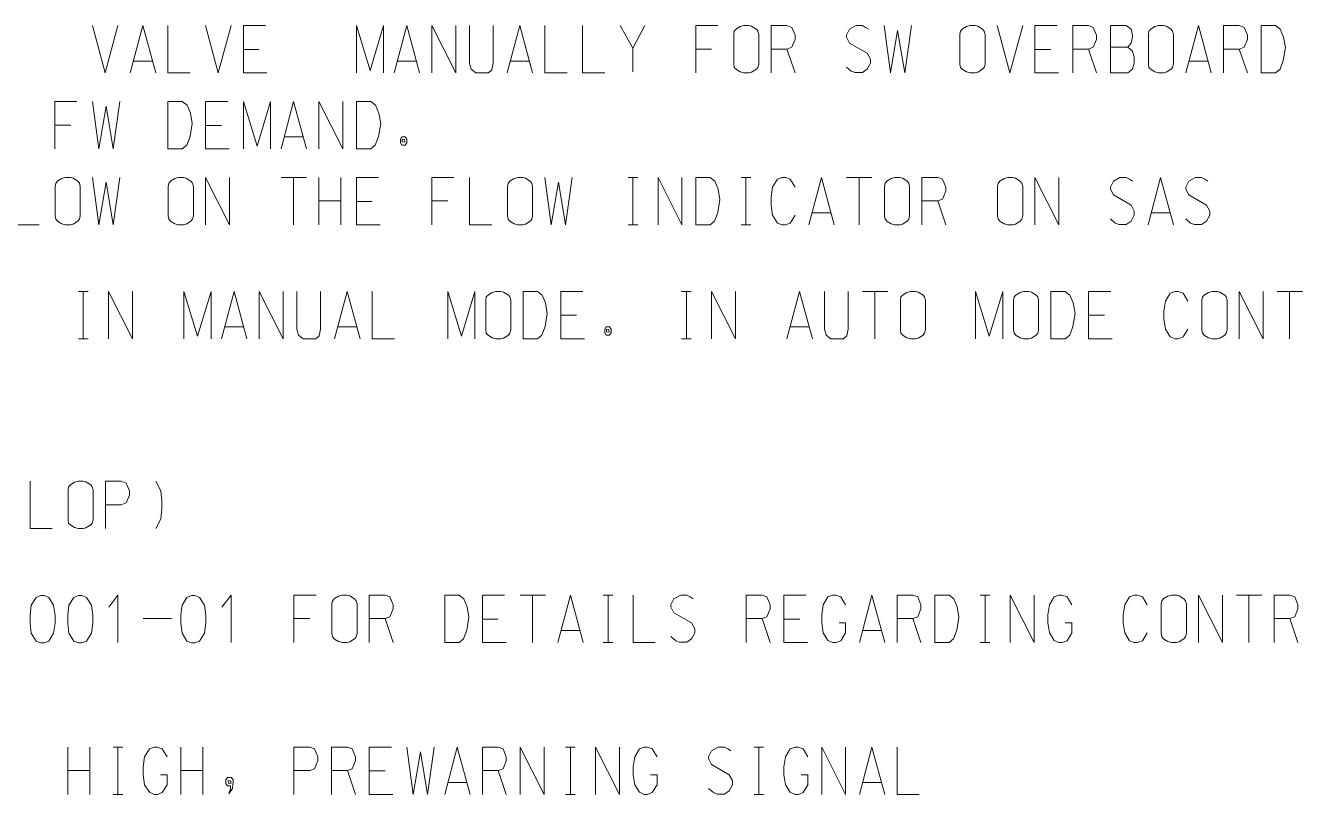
# Model space of a CAD drawing. Header units: millimetres. Extents: x 0 to 841, y 0 to 594.
# Drawn here: x 704.2 to 771.4, y 464.4 to 504.9 of the extents above; entities that cross this region are included whole.
import ezdxf

# ---------------------------------------------------------------- set-up
doc = ezdxf.new("R2010")
doc.units = ezdxf.units.MM
doc.header["$LTSCALE"] = 0.8
doc.layers.add('12', color=7, linetype='Continuous', lineweight=13)

msp = doc.modelspace()

# ---------------------------------------------------------------- linework, layer by layer
at = {"layer": '12'}
for p, q in [((727.5591, 504.9189), (727.5591, 502.9307)), ((728.8031, 502.9307), (728.8031, 504.9189)), ((748.4094, 504.8205), (748.5669, 504.722)), ((741.4646, 502.8913), (741.4646, 504.4465)), ((742.7874, 502.8913), (742.7874, 504.4465)), ((753.3701, 502.8913), (753.3701, 504.4465)), ((754.6929, 502.8913), (754.6929, 504.4465)), ((763.2913, 502.8913), (763.2913, 504.4465)), ((764.6142, 502.8913), (764.6142, 504.4465)), ((716.4882, 503.6591), (715.6535, 503.6591)), ((736.1575, 502.478), (736.1575, 503.7378)), ((739.4646, 503.6787), (740.2992, 503.6787)), ((744.2677, 503.6787), (743.4331, 503.6787)), ((747.5591, 503.9937), (748.4882, 503.4622)), ((758.1575, 503.6591), (757.3228, 503.6591)), ((760.1417, 503.6787), (759.3071, 503.6787)), ((761.2913, 503.7772), (762.2047, 503.7772)), ((768.0787, 503.6787), (767.2441, 503.6787)), ((710.8661, 503.0488), (709.874, 503.0488)), ((724.7559, 503.0488), (723.7638, 503.0488)), ((730.7087, 503.0488), (729.7165, 503.0488)), ((766.4252, 503.0488), (765.4331, 503.0488)), ((747.4016, 502.7339), (747.6535, 502.5173)), ((705.7323, 499.6787), (706.5669, 499.6787)), ((714.5039, 499.6591), (713.6693, 499.6591)), ((718.8031, 499.0488), (717.811, 499.0488)), ((717.6378, 496.9189), (718.9764, 496.9189)), ((718.2992, 496.9189), (718.2992, 494.4189)), ((719.622, 496.9189), (719.622, 494.4189)), ((720.7874, 494.4189), (720.7874, 496.9189)), ((735.9055, 496.9189), (736.4094, 496.9189)), ((736.1575, 496.9189), (736.1575, 494.4189)), ((741.8583, 496.9189), (742.3622, 496.9189)), ((742.1102, 496.9189), (742.1102, 494.4189)), ((744.6929, 496.4071), (744.4409, 496.8205)), ((747.4016, 496.9189), (748.7402, 496.9189)), ((748.063, 496.9189), (748.063, 494.4189)), ((762.2992, 496.8205), (762.4567, 496.722)), ((766.2677, 496.8205), (766.4252, 496.722)), ((705.748, 494.8913), (705.748, 496.4465)), ((707.0709, 494.8913), (707.0709, 496.4465)), ((711.7008, 494.8913), (711.7008, 496.4465)), ((713.0236, 494.8913), (713.0236, 496.4465)), ((729.5591, 494.8913), (729.5591, 496.4465)), ((730.8819, 494.8913), (730.8819, 496.4465)), ((749.4016, 494.8913), (749.4016, 496.4465)), ((750.7244, 494.8913), (750.7244, 496.4465)), ((755.3543, 494.8913), (755.3543, 496.4465)), ((756.6772, 494.8913), (756.6772, 496.4465)), ((719.622, 495.6787), (720.7874, 495.6787)), ((722.4409, 495.6591), (721.6063, 495.6591)), ((725.5748, 495.6787), (726.4094, 495.6787)), ((752.2047, 495.6787), (751.3701, 495.6787)), ((761.4488, 495.9937), (762.378, 495.4622)), ((765.4173, 495.9937), (766.3465, 495.4622)), ((744.6929, 494.9307), (744.4409, 494.5173)), ((746.5827, 495.0488), (745.5906, 495.0488)), ((761.2913, 494.7339), (761.5433, 494.5173)), ((764.4409, 495.0488), (763.4488, 495.0488)), ((765.2598, 494.7339), (765.5118, 494.5173)), ((735.9055, 494.4189), (736.4094, 494.4189)), ((741.8583, 494.4189), (742.3622, 494.4189)), ((706.9764, 490.9189), (707.4803, 490.9189)), ((707.2283, 490.9189), (707.2283, 488.4189)), ((718.4724, 490.9189), (718.4724, 488.9307)), ((719.7165, 488.9307), (719.7165, 490.9189)), ((738.7244, 490.9189), (739.2283, 490.9189)), ((738.9764, 490.9189), (738.9764, 488.4189)), ((746.252, 490.9189), (746.252, 488.9307)), ((747.4961, 488.9307), (747.4961, 490.9189)), ((748.2362, 490.9189), (749.5748, 490.9189)), ((748.8976, 490.9189), (748.8976, 488.4189)), ((765.3701, 490.4071), (765.1181, 490.8205)), ((770.063, 490.9189), (771.4016, 490.9189)), ((770.7244, 490.9189), (770.7244, 488.4189)), ((728.4094, 488.8913), (728.4094, 490.4465)), ((729.7323, 488.8913), (729.7323, 490.4465)), ((750.2362, 488.8913), (750.2362, 490.4465)), ((751.5591, 488.8913), (751.5591, 490.4465)), ((756.189, 488.8913), (756.189, 490.4465)), ((757.5118, 488.8913), (757.5118, 490.4465)), ((766.1102, 488.8913), (766.1102, 490.4465)), ((767.4331, 488.8913), (767.4331, 490.4465)), ((733.1969, 489.6591), (732.3622, 489.6591)), ((760.9764, 489.6591), (760.1417, 489.6591)), ((715.6693, 489.0488), (714.6772, 489.0488)), ((721.622, 489.0488), (720.6299, 489.0488)), ((745.4331, 489.0488), (744.4409, 489.0488)), ((765.3701, 488.9307), (765.1181, 488.5173)), ((706.9764, 488.4189), (707.4803, 488.4189)), ((738.7244, 488.4189), (739.2283, 488.4189)), ((706.4252, 478.8913), (706.4252, 480.4465)), ((707.748, 478.8913), (707.748, 480.4465)), ((709.2283, 479.6787), (708.3937, 479.6787)), ((709.0551, 474.9189), (708.5669, 474.289)), ((709.0551, 474.9189), (709.0551, 472.4189)), ((715.0079, 474.9189), (714.5197, 474.289)), ((715.0079, 474.9189), (715.0079, 472.4189)), ((730.2205, 474.9189), (731.5591, 474.9189)), ((730.8819, 474.9189), (730.8819, 472.4189)), ((734.5984, 474.9189), (735.1024, 474.9189)), ((734.8504, 474.9189), (734.8504, 472.4189)), ((739.1654, 474.8205), (739.3228, 474.722)), ((747.3543, 474.4071), (747.1024, 474.8205)), ((754.4409, 474.9189), (754.9449, 474.9189)), ((754.6929, 474.9189), (754.6929, 472.4189)), ((759.2598, 474.4071), (759.0079, 474.8205)), ((763.2283, 474.4071), (762.9764, 474.8205)), ((767.9213, 474.9189), (769.2598, 474.9189)), ((768.5827, 474.9189), (768.5827, 472.4189)), ((720.315, 472.8913), (720.315, 474.4465)), ((721.6378, 472.8913), (721.6378, 474.4465)), ((738.315, 473.9937), (739.2441, 473.4622)), ((763.9685, 472.8913), (763.9685, 474.4465)), ((765.2913, 472.8913), (765.2913, 474.4465)), ((710.378, 473.6787), (711.874, 473.6787)), ((718.315, 473.6787), (719.1496, 473.6787)), ((723.1181, 473.6787), (722.2835, 473.6787)), ((729.0709, 473.6591), (728.2362, 473.6591)), ((742.9606, 473.6787), (742.126, 473.6787)), ((744.9449, 473.6591), (744.1102, 473.6591)), ((750.8976, 473.6787), (750.063, 473.6787)), ((770.7402, 473.6787), (769.9055, 473.6787)), ((733.3701, 473.0488), (732.378, 473.0488)), ((738.1575, 472.7339), (738.4094, 472.5173)), ((749.2441, 473.0488), (748.252, 473.0488)), ((763.2283, 472.9307), (762.9764, 472.5173)), ((734.5984, 472.4189), (735.1024, 472.4189)), ((754.4409, 472.4189), (754.9449, 472.4189)), ((706.4094, 466.9189), (706.4094, 464.4189)), ((707.5748, 464.4189), (707.5748, 466.9189)), ((708.8031, 466.9189), (709.3071, 466.9189)), ((709.0551, 466.9189), (709.0551, 464.4189)), ((711.6378, 466.4071), (711.3858, 466.8205)), ((712.3622, 466.9189), (712.3622, 464.4189)), ((713.5276, 464.4189), (713.5276, 466.9189)), ((732.6142, 466.9189), (733.1181, 466.9189)), ((732.8661, 466.9189), (732.8661, 464.4189)), ((737.4331, 466.4071), (737.1811, 466.8205)), ((741.1496, 466.8205), (741.3071, 466.722)), ((742.5354, 466.9189), (743.0394, 466.9189)), ((742.7874, 466.9189), (742.7874, 464.4189)), ((745.3701, 466.4071), (745.1181, 466.8205)), ((740.2992, 465.9937), (741.2283, 465.4622)), ((706.4094, 465.6787), (707.5748, 465.6787)), ((712.3622, 465.6787), (713.5276, 465.6787)), ((719.1496, 465.6787), (718.315, 465.6787)), ((721.1339, 465.6787), (720.2992, 465.6787)), ((723.1181, 465.6591), (722.2835, 465.6591)), ((729.0709, 465.6787), (728.2362, 465.6787)), ((727.4173, 465.0488), (726.4252, 465.0488)), ((740.1417, 464.7339), (740.3937, 464.5173)), ((749.2441, 465.0488), (748.252, 465.0488)), ((708.8031, 464.4189), (709.3071, 464.4189)), ((732.6142, 464.4189), (733.1181, 464.4189)), ((742.5354, 464.4189), (743.0394, 464.4189))]:
    msp.add_line(p, q, dxfattribs=at)
for points in [[(707.7165, 504.9189), (708.378, 502.4189), (709.0551, 504.9189)], [(709.7008, 502.4189), (710.3622, 504.9189), (711.0394, 502.4189)], [(711.685, 504.9189), (711.685, 502.4189), (712.8504, 502.4189)], [(713.6693, 504.9189), (714.3307, 502.4189), (715.0079, 504.9189)], [(716.8189, 504.9189), (715.6535, 504.9189), (715.6535, 502.4189), (716.8976, 502.4189)], [(721.6063, 502.4189), (721.6063, 504.9189), (722.3307, 502.5567), (723.0394, 504.9189), (723.0394, 502.4189)], [(723.5906, 502.4189), (724.252, 504.9189), (724.9291, 502.4189)], [(725.5748, 502.4189), (725.5748, 504.9189), (726.8346, 502.4189), (726.8346, 504.9189)], [(729.5433, 502.4189), (730.2047, 504.9189), (730.8819, 502.4189)], [(731.5276, 504.9189), (731.5276, 502.4189), (732.6929, 502.4189)], [(733.5118, 504.9189), (733.5118, 502.4189), (734.6772, 502.4189)], [(735.4961, 504.9189), (736.1575, 503.7181), (736.7874, 504.9189)], [(740.6299, 504.9189), (739.4646, 504.9189), (739.4646, 502.4189)], [(741.4646, 504.4465), (741.4961, 504.6236), (741.6063, 504.7417), (741.811, 504.8598), (742, 504.9189), (742.2677, 504.9189), (742.4094, 504.8795), (742.6614, 504.722), (742.7402, 504.6236), (742.7874, 504.4465)], [(743.4331, 502.4189), (743.4331, 504.9189), (744.2677, 504.9189)], [(744.2677, 504.9189), (744.5197, 504.8205), (744.6929, 504.4071), (744.6929, 504.1906), (744.5197, 503.7772), (744.2677, 503.6787), (744.6929, 502.4189)], [(748.4094, 504.8205), (748.2362, 504.9189), (747.9055, 504.9189), (747.5591, 504.722), (747.4016, 504.4071), (747.4016, 504.3087), (747.5591, 503.9937)], [(749.3858, 504.9189), (749.7165, 502.4189), (750.0945, 504.663), (750.4724, 502.4189), (750.8189, 504.9189)], [(753.3701, 504.4465), (753.4016, 504.6236), (753.5118, 504.7417), (753.7165, 504.8598), (753.9055, 504.9189), (754.1732, 504.9189), (754.315, 504.8795), (754.5669, 504.722), (754.6457, 504.6236), (754.6929, 504.4465)], [(755.3386, 504.9189), (756, 502.4189), (756.6772, 504.9189)], [(758.4882, 504.9189), (757.3228, 504.9189), (757.3228, 502.4189), (758.5669, 502.4189)], [(759.3071, 502.4189), (759.3071, 504.9189), (760.1417, 504.9189)], [(760.1417, 504.9189), (760.3937, 504.8205), (760.5669, 504.4071), (760.5669, 504.1906), (760.3937, 503.7772), (760.1417, 503.6787), (760.5669, 502.4189)], [(761.2913, 504.9189), (761.2913, 502.4189), (762.2047, 502.4189)], [(761.2913, 504.9189), (762.126, 504.9189), (762.378, 504.722), (762.4567, 504.4071), (762.4567, 504.3087), (762.378, 503.9937), (762.2047, 503.7772), (762.4567, 503.5606), (762.5512, 503.2457), (762.5512, 502.9307), (762.4567, 502.6157), (762.2047, 502.4189)], [(763.2913, 504.4465), (763.3228, 504.6236), (763.4331, 504.7417), (763.6378, 504.8598), (763.8268, 504.9189), (764.0945, 504.9189), (764.2362, 504.8795), (764.4882, 504.722), (764.5669, 504.6236), (764.6142, 504.4465)], [(765.2598, 502.4189), (765.9213, 504.9189), (766.5984, 502.4189)], [(767.2441, 502.4189), (767.2441, 504.9189), (768.0787, 504.9189)], [(768.0787, 504.9189), (768.3307, 504.8205), (768.5039, 504.4071), (768.5039, 504.1906), (768.3307, 503.7772), (768.0787, 503.6787), (768.5039, 502.4189)], [(769.9843, 504.9189), (769.2283, 504.9189), (769.2283, 502.4189), (769.9843, 502.4189)], [(769.9843, 504.9189), (770.2362, 504.722), (770.4094, 504.3087), (770.5039, 503.7575), (770.3937, 503.0685), (770.2205, 502.6157), (769.9843, 502.4189)], [(747.6535, 502.5173), (747.8583, 502.4386), (748.2362, 502.4386), (748.4882, 502.6157), (748.6614, 502.9307), (748.6614, 503.1472), (748.4882, 503.4622)], [(728.8031, 502.9307), (728.7244, 502.5764), (728.5512, 502.4189), (727.8898, 502.4189), (727.6378, 502.6157), (727.5591, 502.9307)], [(741.4646, 502.8913), (741.4961, 502.7142), (741.6063, 502.5961), (741.811, 502.478), (742, 502.4189), (742.2677, 502.4189), (742.4094, 502.4583), (742.6614, 502.6157), (742.7402, 502.7142), (742.7874, 502.8913)], [(753.3701, 502.8913), (753.4016, 502.7142), (753.5118, 502.5961), (753.7165, 502.478), (753.9055, 502.4189), (754.1732, 502.4189), (754.315, 502.4583), (754.5669, 502.6157), (754.6457, 502.7142), (754.6929, 502.8913)], [(763.2913, 502.8913), (763.3228, 502.7142), (763.4331, 502.5961), (763.6378, 502.478), (763.8268, 502.4189), (764.0945, 502.4189), (764.2362, 502.4583), (764.4882, 502.6157), (764.5669, 502.7142), (764.6142, 502.8913)], [(706.8976, 500.9189), (705.7323, 500.9189), (705.7323, 498.4189)], [(707.7165, 500.9189), (708.0472, 498.4189), (708.4252, 500.663), (708.8031, 498.4189), (709.1496, 500.9189)], [(712.4409, 500.9189), (711.685, 500.9189), (711.685, 498.4189), (712.4409, 498.4189)], [(712.4409, 500.9189), (712.6929, 500.722), (712.8661, 500.3087), (712.9606, 499.7575), (712.8504, 499.0685), (712.6772, 498.6157), (712.4409, 498.4189)], [(714.8346, 500.9189), (713.6693, 500.9189), (713.6693, 498.4189), (714.9134, 498.4189)], [(715.6535, 498.4189), (715.6535, 500.9189), (716.378, 498.5567), (717.0866, 500.9189), (717.0866, 498.4189)], [(717.6378, 498.4189), (718.2992, 500.9189), (718.9764, 498.4189)], [(719.622, 498.4189), (719.622, 500.9189), (720.8819, 498.4189), (720.8819, 500.9189)], [(722.3622, 500.9189), (721.6063, 500.9189), (721.6063, 498.4189), (722.3622, 498.4189)], [(722.3622, 500.9189), (722.6142, 500.722), (722.7874, 500.3087), (722.8819, 499.7575), (722.7717, 499.0685), (722.5984, 498.6157), (722.3622, 498.4189)], [(703.748, 496.9189), (703.748, 494.4189), (704.9134, 494.4189)], [(705.748, 496.4465), (705.7795, 496.6236), (705.8898, 496.7417), (706.0945, 496.8598), (706.2835, 496.9189), (706.5512, 496.9189), (706.6929, 496.8795), (706.9449, 496.722), (707.0236, 496.6236), (707.0709, 496.4465)], [(707.7165, 496.9189), (708.0472, 494.4189), (708.4252, 496.663), (708.8031, 494.4189), (709.1496, 496.9189)], [(711.7008, 496.4465), (711.7323, 496.6236), (711.8425, 496.7417), (712.0472, 496.8598), (712.2362, 496.9189), (712.5039, 496.9189), (712.6457, 496.8795), (712.8976, 496.722), (712.9764, 496.6236), (713.0236, 496.4465)], [(713.6693, 494.4189), (713.6693, 496.9189), (714.9291, 494.4189), (714.9291, 496.9189)], [(722.7717, 496.9189), (721.6063, 496.9189), (721.6063, 494.4189), (722.8504, 494.4189)], [(726.7402, 496.9189), (725.5748, 496.9189), (725.5748, 494.4189)], [(727.5591, 496.9189), (727.5591, 494.4189), (728.7244, 494.4189)], [(729.5591, 496.4465), (729.5906, 496.6236), (729.7008, 496.7417), (729.9055, 496.8598), (730.0945, 496.9189), (730.3622, 496.9189), (730.5039, 496.8795), (730.7559, 496.722), (730.8346, 496.6236), (730.8819, 496.4465)], [(731.5276, 496.9189), (731.8583, 494.4189), (732.2362, 496.663), (732.6142, 494.4189), (732.9606, 496.9189)], [(737.4803, 494.4189), (737.4803, 496.9189), (738.7402, 494.4189), (738.7402, 496.9189)], [(740.2205, 496.9189), (739.4646, 496.9189), (739.4646, 494.4189), (740.2205, 494.4189)], [(740.2205, 496.9189), (740.4724, 496.722), (740.6457, 496.3087), (740.7402, 495.7575), (740.6299, 495.0685), (740.4567, 494.6157), (740.2205, 494.4189)], [(744.4409, 496.8205), (744.189, 496.9189), (744.0157, 496.9189), (743.7638, 496.8205), (743.5118, 496.4071), (743.4331, 495.8756), (743.4331, 495.4622), (743.5118, 494.9307), (743.7638, 494.5173), (744.0157, 494.4189), (744.189, 494.4189), (744.4409, 494.5173)], [(745.4173, 494.4189), (746.0787, 496.9189), (746.7559, 494.4189)], [(749.4016, 496.4465), (749.4331, 496.6236), (749.5433, 496.7417), (749.748, 496.8598), (749.937, 496.9189), (750.2047, 496.9189), (750.3465, 496.8795), (750.5984, 496.722), (750.6772, 496.6236), (750.7244, 496.4465)], [(751.3701, 494.4189), (751.3701, 496.9189), (752.2047, 496.9189)], [(752.2047, 496.9189), (752.4567, 496.8205), (752.6299, 496.4071), (752.6299, 496.1906), (752.4567, 495.7772), (752.2047, 495.6787), (752.6299, 494.4189)], [(755.3543, 496.4465), (755.3858, 496.6236), (755.4961, 496.7417), (755.7008, 496.8598), (755.8898, 496.9189), (756.1575, 496.9189), (756.2992, 496.8795), (756.5512, 496.722), (756.6299, 496.6236), (756.6772, 496.4465)], [(757.3228, 494.4189), (757.3228, 496.9189), (758.5827, 494.4189), (758.5827, 496.9189)], [(762.2992, 496.8205), (762.126, 496.9189), (761.7953, 496.9189), (761.4488, 496.722), (761.2913, 496.4071), (761.2913, 496.3087), (761.4488, 495.9937)], [(763.2756, 494.4189), (763.937, 496.9189), (764.6142, 494.4189)], [(766.2677, 496.8205), (766.0945, 496.9189), (765.7638, 496.9189), (765.4173, 496.722), (765.2598, 496.4071), (765.2598, 496.3087), (765.4173, 495.9937)], [(761.5433, 494.5173), (761.748, 494.4386), (762.126, 494.4386), (762.378, 494.6157), (762.5512, 494.9307), (762.5512, 495.1472), (762.378, 495.4622)], [(765.5118, 494.5173), (765.7165, 494.4386), (766.0945, 494.4386), (766.3465, 494.6157), (766.5197, 494.9307), (766.5197, 495.1472), (766.3465, 495.4622)], [(705.748, 494.8913), (705.7795, 494.7142), (705.8898, 494.5961), (706.0945, 494.478), (706.2835, 494.4189), (706.5512, 494.4189), (706.6929, 494.4583), (706.9449, 494.6157), (707.0236, 494.7142), (707.0709, 494.8913)], [(711.7008, 494.8913), (711.7323, 494.7142), (711.8425, 494.5961), (712.0472, 494.478), (712.2362, 494.4189), (712.5039, 494.4189), (712.6457, 494.4583), (712.8976, 494.6157), (712.9764, 494.7142), (713.0236, 494.8913)], [(729.5591, 494.8913), (729.5906, 494.7142), (729.7008, 494.5961), (729.9055, 494.478), (730.0945, 494.4189), (730.3622, 494.4189), (730.5039, 494.4583), (730.7559, 494.6157), (730.8346, 494.7142), (730.8819, 494.8913)], [(749.4016, 494.8913), (749.4331, 494.7142), (749.5433, 494.5961), (749.748, 494.478), (749.937, 494.4189), (750.2047, 494.4189), (750.3465, 494.4583), (750.5984, 494.6157), (750.6772, 494.7142), (750.7244, 494.8913)], [(755.3543, 494.8913), (755.3858, 494.7142), (755.4961, 494.5961), (755.7008, 494.478), (755.8898, 494.4189), (756.1575, 494.4189), (756.2992, 494.4583), (756.5512, 494.6157), (756.6299, 494.7142), (756.6772, 494.8913)], [(708.5512, 488.4189), (708.5512, 490.9189), (709.811, 488.4189), (709.811, 490.9189)], [(712.5197, 488.4189), (712.5197, 490.9189), (713.2441, 488.5567), (713.9528, 490.9189), (713.9528, 488.4189)], [(714.5039, 488.4189), (715.1654, 490.9189), (715.8425, 488.4189)], [(716.4882, 488.4189), (716.4882, 490.9189), (717.748, 488.4189), (717.748, 490.9189)], [(720.4567, 488.4189), (721.1181, 490.9189), (721.7953, 488.4189)], [(722.4409, 490.9189), (722.4409, 488.4189), (723.6063, 488.4189)], [(726.4094, 488.4189), (726.4094, 490.9189), (727.1339, 488.5567), (727.8425, 490.9189), (727.8425, 488.4189)], [(728.4094, 490.4465), (728.4409, 490.6236), (728.5512, 490.7417), (728.7559, 490.8598), (728.9449, 490.9189), (729.2126, 490.9189), (729.3543, 490.8795), (729.6063, 490.722), (729.685, 490.6236), (729.7323, 490.4465)], [(731.1339, 490.9189), (730.378, 490.9189), (730.378, 488.4189), (731.1339, 488.4189)], [(731.1339, 490.9189), (731.3858, 490.722), (731.5591, 490.3087), (731.6535, 489.7575), (731.5433, 489.0685), (731.3701, 488.6157), (731.1339, 488.4189)], [(733.5276, 490.9189), (732.3622, 490.9189), (732.3622, 488.4189), (733.6063, 488.4189)], [(740.2992, 488.4189), (740.2992, 490.9189), (741.5591, 488.4189), (741.5591, 490.9189)], [(744.2677, 488.4189), (744.9291, 490.9189), (745.6063, 488.4189)], [(750.2362, 490.4465), (750.2677, 490.6236), (750.378, 490.7417), (750.5827, 490.8598), (750.7717, 490.9189), (751.0394, 490.9189), (751.1811, 490.8795), (751.4331, 490.722), (751.5118, 490.6236), (751.5591, 490.4465)], [(754.189, 488.4189), (754.189, 490.9189), (754.9134, 488.5567), (755.622, 490.9189), (755.622, 488.4189)], [(756.189, 490.4465), (756.2205, 490.6236), (756.3307, 490.7417), (756.5354, 490.8598), (756.7244, 490.9189), (756.9921, 490.9189), (757.1339, 490.8795), (757.3858, 490.722), (757.4646, 490.6236), (757.5118, 490.4465)], [(758.9134, 490.9189), (758.1575, 490.9189), (758.1575, 488.4189), (758.9134, 488.4189)], [(758.9134, 490.9189), (759.1654, 490.722), (759.3386, 490.3087), (759.4331, 489.7575), (759.3228, 489.0685), (759.1496, 488.6157), (758.9134, 488.4189)], [(761.3071, 490.9189), (760.1417, 490.9189), (760.1417, 488.4189), (761.3858, 488.4189)], [(765.1181, 490.8205), (764.8661, 490.9189), (764.6929, 490.9189), (764.4409, 490.8205), (764.189, 490.4071), (764.1102, 489.8756), (764.1102, 489.4622), (764.189, 488.9307), (764.4409, 488.5173), (764.6929, 488.4189), (764.8661, 488.4189), (765.1181, 488.5173)], [(766.1102, 490.4465), (766.1417, 490.6236), (766.252, 490.7417), (766.4567, 490.8598), (766.6457, 490.9189), (766.9134, 490.9189), (767.0551, 490.8795), (767.3071, 490.722), (767.3858, 490.6236), (767.4331, 490.4465)], [(768.0787, 488.4189), (768.0787, 490.9189), (769.3386, 488.4189), (769.3386, 490.9189)], [(719.7165, 488.9307), (719.6378, 488.5764), (719.4646, 488.4189), (718.8031, 488.4189), (718.5512, 488.6157), (718.4724, 488.9307)], [(728.4094, 488.8913), (728.4409, 488.7142), (728.5512, 488.5961), (728.7559, 488.478), (728.9449, 488.4189), (729.2126, 488.4189), (729.3543, 488.4583), (729.6063, 488.6157), (729.685, 488.7142), (729.7323, 488.8913)], [(747.4961, 488.9307), (747.4173, 488.5764), (747.2441, 488.4189), (746.5827, 488.4189), (746.3307, 488.6157), (746.252, 488.9307)], [(750.2362, 488.8913), (750.2677, 488.7142), (750.378, 488.5961), (750.5827, 488.478), (750.7717, 488.4189), (751.0394, 488.4189), (751.1811, 488.4583), (751.4331, 488.6157), (751.5118, 488.7142), (751.5591, 488.8913)], [(756.189, 488.8913), (756.2205, 488.7142), (756.3307, 488.5961), (756.5354, 488.478), (756.7244, 488.4189), (756.9921, 488.4189), (757.1339, 488.4583), (757.3858, 488.6157), (757.4646, 488.7142), (757.5118, 488.8913)], [(766.1102, 488.8913), (766.1417, 488.7142), (766.252, 488.5961), (766.4567, 488.478), (766.6457, 488.4189), (766.9134, 488.4189), (767.0551, 488.4583), (767.3071, 488.6157), (767.3858, 488.7142), (767.4331, 488.8913)], [(704.4252, 480.9189), (704.4252, 478.4189), (705.5906, 478.4189)], [(706.4252, 480.4465), (706.4567, 480.6236), (706.5669, 480.7417), (706.7717, 480.8598), (706.9606, 480.9189), (707.2283, 480.9189), (707.3701, 480.8795), (707.622, 480.722), (707.7008, 480.6236), (707.748, 480.4465)], [(708.3937, 478.4189), (708.3937, 480.9189), (709.2283, 480.9189)], [(709.2283, 480.9189), (709.4803, 480.8205), (709.6535, 480.4071), (709.6535, 480.1906), (709.4803, 479.7772), (709.2283, 479.6787)], [(711.0394, 480.9189), (711.3071, 480.4071), (711.3701, 479.8756), (711.3701, 479.4622), (711.3071, 478.9307), (711.0394, 478.4189)], [(706.4252, 478.8913), (706.4567, 478.7142), (706.5669, 478.5961), (706.7717, 478.478), (706.9606, 478.4189), (707.2283, 478.4189), (707.3701, 478.4583), (707.622, 478.6157), (707.7008, 478.7142), (707.748, 478.8913)], [(719.4803, 474.9189), (718.315, 474.9189), (718.315, 472.4189)], [(720.315, 474.4465), (720.3465, 474.6236), (720.4567, 474.7417), (720.6614, 474.8598), (720.8504, 474.9189), (721.1181, 474.9189), (721.2598, 474.8795), (721.5118, 474.722), (721.5906, 474.6236), (721.6378, 474.4465)], [(722.2835, 472.4189), (722.2835, 474.9189), (723.1181, 474.9189)], [(723.1181, 474.9189), (723.3701, 474.8205), (723.5433, 474.4071), (723.5433, 474.1906), (723.3701, 473.7772), (723.1181, 473.6787), (723.5433, 472.4189)], [(727.0079, 474.9189), (726.252, 474.9189), (726.252, 472.4189), (727.0079, 472.4189)], [(727.0079, 474.9189), (727.2598, 474.722), (727.4331, 474.3087), (727.5276, 473.7575), (727.4173, 473.0685), (727.2441, 472.6157), (727.0079, 472.4189)], [(729.4016, 474.9189), (728.2362, 474.9189), (728.2362, 472.4189), (729.4803, 472.4189)], [(732.2047, 472.4189), (732.8661, 474.9189), (733.5433, 472.4189)], [(736.1732, 474.9189), (736.1732, 472.4189), (737.3386, 472.4189)], [(739.1654, 474.8205), (738.9921, 474.9189), (738.6614, 474.9189), (738.315, 474.722), (738.1575, 474.4071), (738.1575, 474.3087), (738.315, 473.9937)], [(742.126, 472.4189), (742.126, 474.9189), (742.9606, 474.9189)], [(742.9606, 474.9189), (743.2126, 474.8205), (743.3858, 474.4071), (743.3858, 474.1906), (743.2126, 473.7772), (742.9606, 473.6787), (743.3858, 472.4189)], [(745.2756, 474.9189), (744.1102, 474.9189), (744.1102, 472.4189), (745.3543, 472.4189)], [(747.1024, 474.8205), (746.8346, 474.9189), (746.6772, 474.9189), (746.4252, 474.8205), (746.1732, 474.4071), (746.0945, 473.8756), (746.0945, 473.4622), (746.1732, 472.9307), (746.4252, 472.537), (746.6772, 472.4189), (746.8504, 472.4189), (747.1024, 472.5173)], [(748.0787, 472.4189), (748.7402, 474.9189), (749.4173, 472.4189)], [(750.063, 472.4189), (750.063, 474.9189), (750.8976, 474.9189)], [(750.8976, 474.9189), (751.1496, 474.8205), (751.3228, 474.4071), (751.3228, 474.1906), (751.1496, 473.7772), (750.8976, 473.6787), (751.3228, 472.4189)], [(752.8031, 474.9189), (752.0472, 474.9189), (752.0472, 472.4189), (752.8031, 472.4189)], [(752.8031, 474.9189), (753.0551, 474.722), (753.2283, 474.3087), (753.3228, 473.7575), (753.2126, 473.0685), (753.0394, 472.6157), (752.8031, 472.4189)], [(756.0157, 472.4189), (756.0157, 474.9189), (757.2756, 472.4189), (757.2756, 474.9189)], [(759.0079, 474.8205), (758.7402, 474.9189), (758.5827, 474.9189), (758.3307, 474.8205), (758.0787, 474.4071), (758, 473.8756), (758, 473.4622), (758.0787, 472.9307), (758.3307, 472.537), (758.5827, 472.4189), (758.7559, 472.4189), (759.0079, 472.5173)], [(762.9764, 474.8205), (762.7244, 474.9189), (762.5512, 474.9189), (762.2992, 474.8205), (762.0472, 474.4071), (761.9685, 473.8756), (761.9685, 473.4622), (762.0472, 472.9307), (762.2992, 472.5173), (762.5512, 472.4189), (762.7244, 472.4189), (762.9764, 472.5173)], [(763.9685, 474.4465), (764, 474.6236), (764.1102, 474.7417), (764.315, 474.8598), (764.5039, 474.9189), (764.7717, 474.9189), (764.9134, 474.8795), (765.1654, 474.722), (765.2441, 474.6236), (765.2913, 474.4465)], [(765.937, 472.4189), (765.937, 474.9189), (767.1969, 472.4189), (767.1969, 474.9189)], [(769.9055, 472.4189), (769.9055, 474.9189), (770.7402, 474.9189)], [(770.7402, 474.9189), (770.9921, 474.8205), (771.1654, 474.4071), (771.1654, 474.1906), (770.9921, 473.7772), (770.7402, 473.6787), (771.1654, 472.4189)], [(738.4094, 472.5173), (738.6142, 472.4386), (738.9921, 472.4386), (739.2441, 472.6157), (739.4173, 472.9307), (739.4173, 473.1472), (739.2441, 473.4622)], [(747.0079, 473.4622), (747.3543, 473.4622), (747.3543, 472.9307), (747.1024, 472.5173)], [(758.9134, 473.4622), (759.2598, 473.4622), (759.2598, 472.9307), (759.0079, 472.5173)], [(720.315, 472.8913), (720.3465, 472.7142), (720.4567, 472.5961), (720.6614, 472.478), (720.8504, 472.4189), (721.1181, 472.4189), (721.2598, 472.4583), (721.5118, 472.6157), (721.5906, 472.7142), (721.6378, 472.8913)], [(763.9685, 472.8913), (764, 472.7142), (764.1102, 472.5961), (764.315, 472.478), (764.5039, 472.4189), (764.7717, 472.4189), (764.9134, 472.4583), (765.1654, 472.6157), (765.2441, 472.7142), (765.2913, 472.8913)], [(711.3858, 466.8205), (711.1181, 466.9189), (710.9606, 466.9189), (710.7087, 466.8205), (710.4567, 466.4071), (710.378, 465.8756), (710.378, 465.4622), (710.4567, 464.9307), (710.7087, 464.537), (710.9606, 464.4189), (711.1339, 464.4189), (711.3858, 464.5173)], [(718.315, 464.4189), (718.315, 466.9189), (719.1496, 466.9189)], [(719.1496, 466.9189), (719.4016, 466.8205), (719.5748, 466.4071), (719.5748, 466.1906), (719.4016, 465.7772), (719.1496, 465.6787)], [(720.2992, 464.4189), (720.2992, 466.9189), (721.1339, 466.9189)], [(721.1339, 466.9189), (721.3858, 466.8205), (721.5591, 466.4071), (721.5591, 466.1906), (721.3858, 465.7772), (721.1339, 465.6787), (721.5591, 464.4189)], [(723.4488, 466.9189), (722.2835, 466.9189), (722.2835, 464.4189), (723.5276, 464.4189)], [(724.2677, 466.9189), (724.5984, 464.4189), (724.9764, 466.663), (725.3543, 464.4189), (725.7008, 466.9189)], [(726.252, 464.4189), (726.9134, 466.9189), (727.5906, 464.4189)], [(728.2362, 464.4189), (728.2362, 466.9189), (729.0709, 466.9189)], [(729.0709, 466.9189), (729.3228, 466.8205), (729.4961, 466.4071), (729.4961, 466.1906), (729.3228, 465.7772), (729.0709, 465.6787), (729.4961, 464.4189)], [(730.2205, 464.4189), (730.2205, 466.9189), (731.4803, 464.4189), (731.4803, 466.9189)], [(734.189, 464.4189), (734.189, 466.9189), (735.4488, 464.4189), (735.4488, 466.9189)], [(737.1811, 466.8205), (736.9134, 466.9189), (736.7559, 466.9189), (736.5039, 466.8205), (736.252, 466.4071), (736.1732, 465.8756), (736.1732, 465.4622), (736.252, 464.9307), (736.5039, 464.537), (736.7559, 464.4189), (736.9291, 464.4189), (737.1811, 464.5173)], [(741.1496, 466.8205), (740.9764, 466.9189), (740.6457, 466.9189), (740.2992, 466.722), (740.1417, 466.4071), (740.1417, 466.3087), (740.2992, 465.9937)], [(745.1181, 466.8205), (744.8504, 466.9189), (744.6929, 466.9189), (744.4409, 466.8205), (744.189, 466.4071), (744.1102, 465.8756), (744.1102, 465.4622), (744.189, 464.9307), (744.4409, 464.537), (744.6929, 464.4189), (744.8661, 464.4189), (745.1181, 464.5173)], [(746.0945, 464.4189), (746.0945, 466.9189), (747.3543, 464.4189), (747.3543, 466.9189)], [(748.0787, 464.4189), (748.7402, 466.9189), (749.4173, 464.4189)], [(750.063, 466.9189), (750.063, 464.4189), (751.2283, 464.4189)], [(711.2913, 465.4622), (711.6378, 465.4622), (711.6378, 464.9307), (711.3858, 464.5173)], [(715.1181, 465.0882), (715.1181, 465.1866), (715.0236, 465.3047), (714.8189, 465.3047), (714.7402, 465.1866), (714.7402, 465.0882)], [(737.0866, 465.4622), (737.4331, 465.4622), (737.4331, 464.9307), (737.1811, 464.5173)], [(740.3937, 464.5173), (740.5984, 464.4386), (740.9764, 464.4386), (741.2283, 464.6157), (741.4016, 464.9307), (741.4016, 465.1472), (741.2283, 465.4622)], [(745.0236, 465.4622), (745.3701, 465.4622), (745.3701, 464.9307), (745.1181, 464.5173)], [(714.7402, 465.0882), (714.7402, 464.9898), (714.8189, 464.8717), (714.9764, 464.8717), (714.9764, 464.7142), (714.8976, 464.4583)], [(715.1181, 465.0882), (715.0866, 464.7339), (714.8976, 464.4583)]]:
    msp.add_lwpolyline(points, dxfattribs=at)
for points in [[(723.9213, 498.8323), (723.9213, 498.7339), (724, 498.6157), (724.1732, 498.6157), (724.252, 498.7339), (724.252, 498.8323), (724.252, 498.9307), (724.1732, 499.0488), (724, 499.0488), (723.9213, 498.9307)], [(724.0157, 498.9307), (724.1417, 498.911), (724.1575, 498.7732), (724.0157, 498.7929)], [(734.6772, 488.8323), (734.6772, 488.7339), (734.7559, 488.6157), (734.9291, 488.6157), (735.0079, 488.7339), (735.0079, 488.8323), (735.0079, 488.9307), (734.9291, 489.0488), (734.7559, 489.0488), (734.6772, 488.9307)], [(734.7717, 488.9307), (734.8976, 488.911), (734.9134, 488.7732), (734.7717, 488.7929)], [(704.4882, 474.3874), (704.7402, 474.8008), (704.9921, 474.8992), (705.1654, 474.8992), (705.4173, 474.8008), (705.6693, 474.3874), (705.748, 473.8559), (705.748, 473.4425), (705.6693, 472.911), (705.4173, 472.4976), (705.1654, 472.3992), (704.9921, 472.3992), (704.7402, 472.4976), (704.4882, 472.911), (704.4252, 473.4425), (704.4252, 473.8756)], [(706.4724, 474.3874), (706.7244, 474.8008), (706.9764, 474.8992), (707.1496, 474.8992), (707.4016, 474.8008), (707.6535, 474.3874), (707.7323, 473.8559), (707.7323, 473.4425), (707.6535, 472.911), (707.4016, 472.4976), (707.1496, 472.3992), (706.9764, 472.3992), (706.7244, 472.4976), (706.4724, 472.911), (706.4094, 473.4425), (706.4094, 473.8756)], [(712.4252, 474.3874), (712.6772, 474.8008), (712.9291, 474.8992), (713.1024, 474.8992), (713.3543, 474.8008), (713.6063, 474.3874), (713.685, 473.8559), (713.685, 473.4425), (713.6063, 472.911), (713.3543, 472.4976), (713.1024, 472.3992), (712.9291, 472.3992), (712.6772, 472.4976), (712.4252, 472.911), (712.3622, 473.4425), (712.3622, 473.8756)], [(714.8504, 465.1472), (714.9921, 465.1276), (714.9921, 464.9898), (714.8661, 465.0094)]]:
    msp.add_lwpolyline(points, close=True, dxfattribs=at)

doc.saveas('drawing.dxf')
